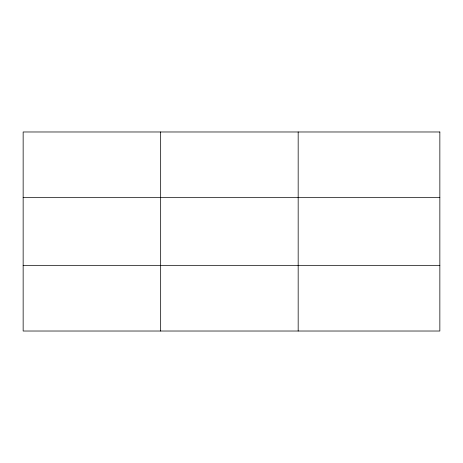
<?xml version="1.0" encoding="UTF-8"?>
<svg xmlns="http://www.w3.org/2000/svg" width="463" height="463" viewBox="0 0 463 463"><rect width="100%" height="100%" fill="white"/><g stroke="black" fill="none" stroke-linecap="round" stroke-linejoin="round"><path stroke-width="0.69" d="M160.661 131.978L160.661 331.022M298.172 131.978L298.172 331.022M23.15 197.66L439.85 197.66M23.15 265.34L439.85 265.34M439.85 131.978L439.85 331.022L23.15 331.022L23.15 131.978L439.85 131.978"/></g></svg>
